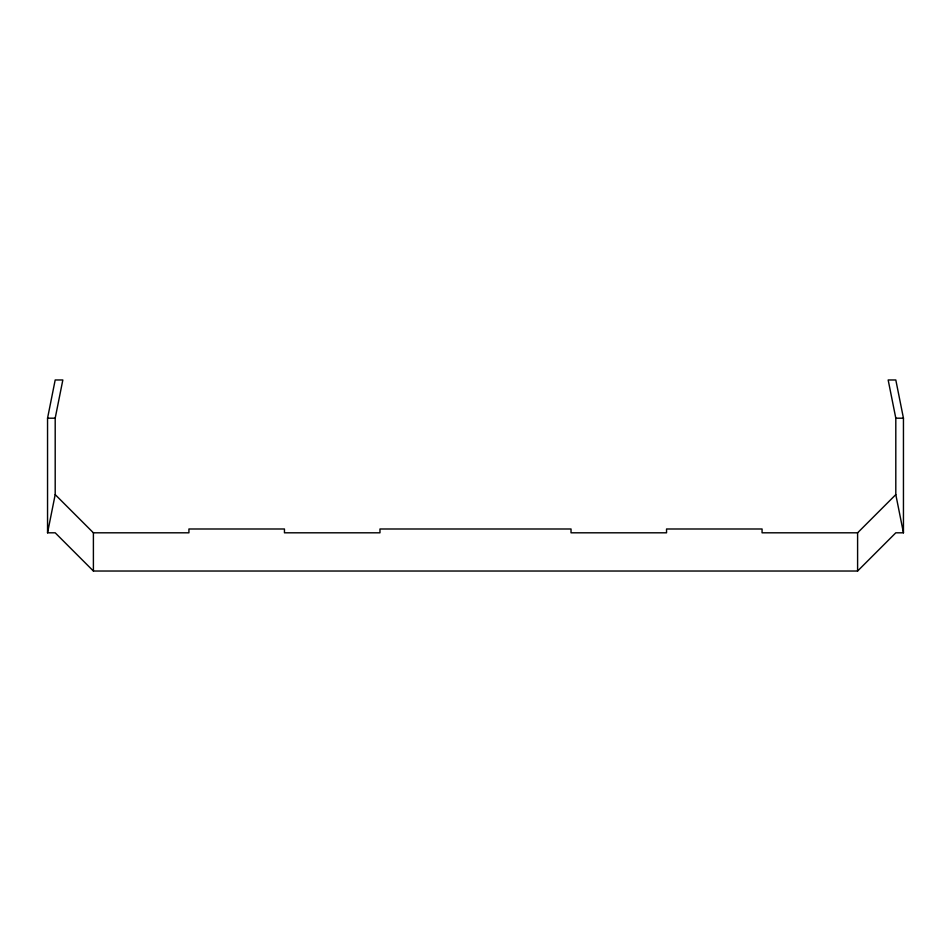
<?xml version="1.0" encoding="UTF-8"?>
<svg xmlns="http://www.w3.org/2000/svg" width="951" height="951" viewBox="0 0 951 951"><rect width="100%" height="100%" fill="white"/><g stroke="black" fill="none" stroke-linecap="round" stroke-linejoin="round"><path stroke-width="1.43" d="M47.55 532.81L47.55 418.19L55.194 379.972L62.837 379.972L55.194 418.19L55.194 494.603L47.55 532.81L55.194 532.81L93.4 571.028L857.6 571.028L895.806 532.81L903.45 532.81L903.45 418.19L895.806 379.972L888.163 379.972L895.806 418.19L895.806 494.603L903.45 532.81M55.194 494.603L93.4 532.81L188.928 532.81L188.928 528.994L284.456 528.994L284.456 532.81L379.972 532.81L379.972 528.994L571.028 528.994L571.028 532.81L666.544 532.81L666.544 528.994L762.072 528.994L762.072 532.81L857.6 532.81L895.806 494.603M47.55 418.19L55.194 418.19M895.806 418.19L903.45 418.19M857.6 532.81L857.6 571.028M93.4 532.81L93.4 571.028"/></g></svg>
